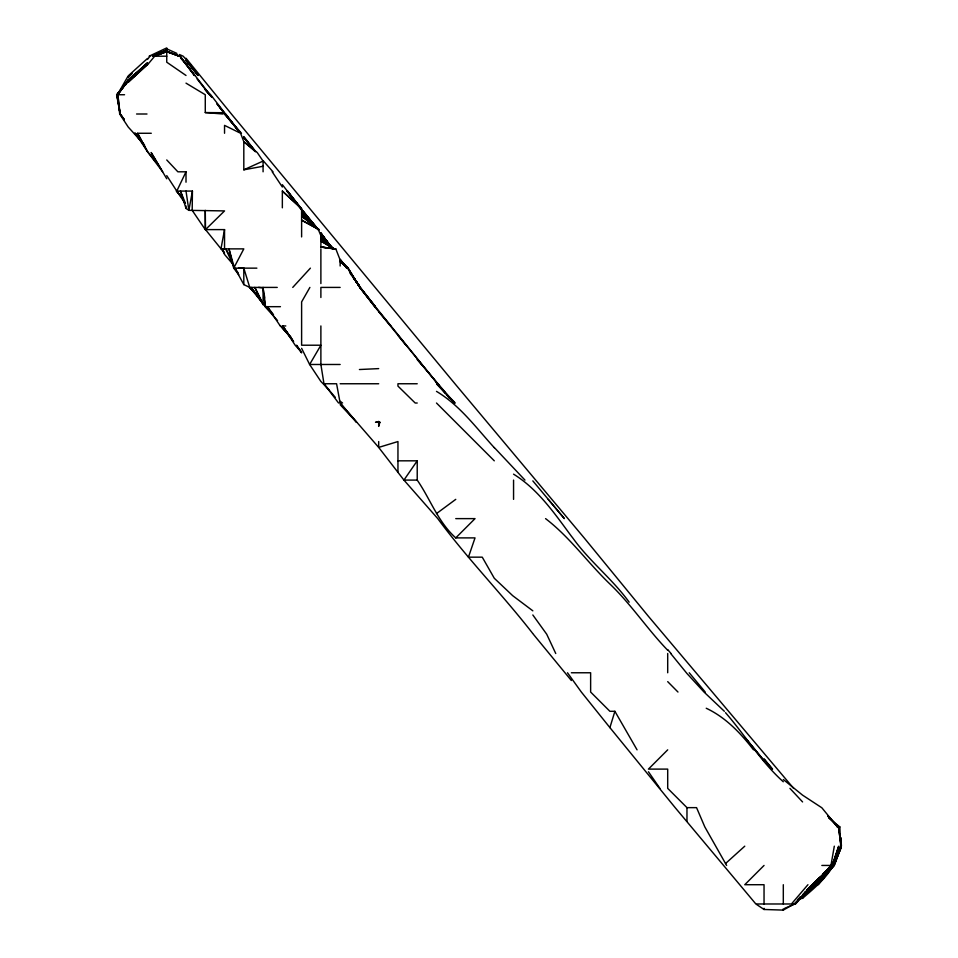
<?xml version="1.0" encoding="UTF-8"?>
<svg xmlns="http://www.w3.org/2000/svg" width="958" height="958" viewBox="0 0 958 958"><rect width="100%" height="100%" fill="white"/><g stroke="black" fill="none" stroke-linecap="round" stroke-linejoin="round"><path stroke-width="1.44" d="M166.74 175.637L176.799 191.073L192.426 191.073L192.187 210.341L205.275 229.609L224.543 229.609L224.543 248.876M827.712 870.571L832.598 865.445L814.683 884.713L830.945 865.445L834.31 846.177M192.426 191.073L188.87 210.341L224.543 210.916L205.503 229.609L224.543 253.175L222.196 248.876L224.543 254.445L233.548 264.983M224.543 229.609L220.963 248.876L243.811 248.876L233.716 268.144L238.77 274.695M379.907 422.286L378.685 426.358L378.685 421.52L375.536 422.286L379.907 422.286L378.685 421.52M838.094 851.686C834.49 871.864 817.21 885.587 802.576 898.317L799.607 898.568L802.576 898.317L802.576 897.107L799.822 897.502M821.844 876.558L794.038 903.981L783.309 910.1L764.041 909.477L755.862 903.981L675.162 807.642L609.899 727.613L614.892 711.303L609.899 711.303L590.631 692.035L590.631 672.767L571.363 672.767M830.945 865.445L821.844 876.283L832.382 865.445L838.717 846.177L832.119 865.445L809.51 887.671M823.748 874.63L821.844 876.666L833.28 865.445L837.436 853.063M806.672 890.377L833.28 865.445L839.304 848.932L833.113 865.445L806.66 890.473L833.376 865.445L840.058 847.555L832.227 865.445L823.916 873.337L832.119 865.445L833.652 861.314M841.112 847.986L833.532 865.445L841.112 846.896L834.334 865.445L817.006 884.713L833.915 865.445L833.28 865.445M834.083 865.445L841.112 846.968M834.717 858.56L836.31 854.44M840.046 847.555L833.113 865.445L821.844 876.175L833.113 865.445L840.178 847.555M841.112 846.525L832.322 865.445L822.886 874.067M185.169 203.467L176.799 191.073L186.008 171.805L177.877 171.805L166.74 159.95M309.889 287.412L301.614 301.914L301.614 345.215L320.882 345.215L309.626 364.483L320.882 381.464L328.726 389.415M117.343 94.734L128.204 75.886M125.33 85.19L128.204 80.424L130.264 78.712L116.637 94.734L120.169 114.002L124.181 119.606L120.277 114.002L116.96 94.734L128.204 80.328L147.472 62.785M397.953 460.822L417.221 460.822L403.941 480.09L437.782 518.625C467.288 558.73 502.315 594.319 532.828 633.597M144.622 145.149L128.204 127.019L119.69 114.002L117.87 94.734L128.204 79.969L147.472 63.048M130.264 78.76L116.96 94.734L120.097 114.002L117.87 94.734L119.439 92.471M121.822 89.07L128.204 80.017L147.472 63.503L140.191 70.449M117.87 94.734L128.204 80.328M821.844 880.318L830.49 868.882L818.312 884.713M147.472 59.444L149.999 56.199M147.472 64.833L154.705 56.199L166.74 51.54L154.645 56.199M807.941 884.713L791.44 903.981L756.916 903.981M821.844 879.743L833.915 865.445L806.66 890.425M824.503 872.75L802.576 895.586L814.456 884.713L802.576 895.538L816.659 880.39L794.948 903.981L784.602 908.388M828.514 869.84L821.844 877.54L827.7 869.84L815.785 884.713L802.576 895.958M310.404 268.144L292.753 287.412M816.659 880.402L795.559 903.981L792.805 903.981M809.522 887.862L817.689 879.468M820.862 876.534L804.672 892.676M821.844 876.714L824.778 873.636M808.54 888.832L812.516 884.713M128.204 77.323L132.204 73.467M819.82 877.516L806.648 890.605L819.832 877.552M797.427 899.837L800.517 896.724M417.221 460.822L417.221 480.09C430.441 499.262 437.986 521.966 455.757 537.893L475.024 518.625L455.757 518.625M667.702 749.839L648.434 769.106L667.702 769.106L667.702 788.374L686.97 807.642L696.562 807.642L704.813 826.91L726.631 865.445M764.041 865.445L744.773 884.713L764.041 884.713L764.041 903.981M813.342 883.659L817.593 879.468L814.348 882.617M824.838 872.319L831.843 865.445M823.88 873.468L832.083 865.445M813.342 883.683L819.713 877.528L813.294 883.683M140.119 70.449L147.472 63.408M140.119 70.641L147.472 63.875M147.472 64.162L128.204 82.244L147.472 64.689M128.683 75.466L147.472 58.462M725.505 863.553L744.773 846.177M146.394 65.144L132.384 77.119L147.472 63.156L132.336 77.095M805.678 891.862L807.75 890.066M802.576 896.293L816.216 884.713M132.731 77.382L134.994 75.466M436.489 513.584L455.757 499.358M149.125 56.199L166.74 47.9L166.74 62.198L186.008 75.466M166.74 49.684L152.705 56.199L166.74 51.636L179.374 56.199L166.74 51.588L179.182 56.199M154.394 56.199L158.106 54.474M160.573 53.337L166.74 50.463M152.382 56.199L166.74 50.091M255.403 151.639L243.811 141.664L243.811 169.806L263.079 161.076L257.235 152.538L243.811 141.664L240.59 133.27L224.543 125.378L224.543 133.27M166.74 49.984L152.777 56.199M154.214 56.199L166.74 51.265L180.104 56.199L211.73 97.069M799.822 897.622L802.576 897.107M243.811 169.806L263.079 166.273M359.418 369.525L378.685 368.614M154.705 56.199L166.74 56.199M179.9 56.199L194.606 75.466L180.104 56.199M116.637 94.734L124.54 94.734M136.575 114.002L146.993 114.002M155.543 161.603L147.472 151.592L137.581 133.27L151.28 133.27M340.15 265.989L340.15 259.989L335.803 248.876L320.882 247.032L320.882 235.68L318.355 229.609L319.074 229.609L301.614 220.16L318.894 229.609L301.614 213.73L318.523 229.609L301.614 213.011L318.307 229.609L302.405 210.341L318.032 229.609M256.876 268.144L233.716 268.144L228.974 248.876L234.063 266.767M277.233 287.412L249.487 287.412L255.762 293.687M340.15 287.412L320.882 287.412L320.882 297.495M280.443 306.68L265.079 306.68L277.545 320.595M301.614 352.879L296.477 345.215L301.614 352.376L295.16 345.215L282.61 325.948L293.579 341.599L282.347 325.948L285.795 325.948M340.15 364.483L309.626 364.483L301.614 348.329M320.882 325.948L320.882 364.483L323.972 383.751L336.581 383.751L340.15 403.019L378.685 447.41L403.941 480.09L417.221 480.09M340.15 383.751L378.685 383.751M417.221 383.751L397.953 383.751L397.953 386.098L415.197 403.019L417.221 403.019M455.757 537.893L475.024 537.893L468.438 557.161L482.257 557.161L494.292 578.261L512.71 595.696L532.828 610.833M837.22 826.91L839.843 826.91L840.681 846.177M840.405 846.177L841.208 846.177L841.112 838.849L841.364 846.177L841.112 837.867L841.208 846.177M821.844 865.445L832.382 865.445M186.008 83.142L205.275 94.734L205.275 112.565L224.543 112.733L224.543 114.002L239.751 132.144L225.741 114.002M238.47 268.144L243.811 268.18L249.739 287.412L243.811 284.598L234.902 268.144L238.147 272.91M205.275 112.565L223.07 114.002M258.588 287.412L263.079 287.963L265.342 306.68L263.079 287.412L263.079 304.584L266.312 306.68M335.803 248.876L320.882 247.032L333.851 248.876M166.74 48.87L176.859 53.385M179.386 54.51L183.182 56.199L186.008 59.372M706.238 708.249C725.709 717.41 740.582 733.074 753.515 749.839M334.019 248.876L320.882 240.997L333.971 248.876L320.882 239.416L333.707 248.876L320.882 237.344L333.025 248.876L320.882 233.668M513.56 474.162C538.013 489.191 554.586 513.488 571.363 536.169L572.728 537.893C589.374 561.244 612.39 578.967 629.166 602.163M185.457 203.347L180.487 191.073L186.008 208.425L188.87 210.341L186.008 191.073M436.489 391.379C459.948 405.402 476.162 427.855 494.292 447.685M340.15 401.258L342.593 403.019M828.586 817.904L839.843 826.91M783.309 779.513L802.576 795.152L821.844 807.774L837.52 826.91L827.724 816.048M436.489 382.481L437.578 383.751L359.825 287.412L348.101 268.144L340.15 261.69L348.101 268.144L359.825 287.412L374.686 306.68L439.411 386.014M545.569 518.625C570.022 537.342 587.769 562.741 609.899 583.997C631.178 604.33 647.309 629.119 667.702 650.266M282.347 207.814L282.347 191.073L301.614 208.676M282.347 191.073L301.614 208.832L287.328 191.073L301.614 210.053M724.368 711.303L704.01 692.035L686.97 673.51L670.684 653.5M348.113 268.144L340.15 259.774L343.623 264.528M436.489 403.019L494.292 460.822M667.702 681.641L677.977 692.035M253.894 291.591L249.798 287.412L263.079 303.626L251.236 287.412L263.079 303.985L254.84 287.412L263.079 304.584M455.266 403.019L436.489 383.751L454.439 403.019L417.221 359.454L421.664 364.483M524.948 480.09L494.292 447.542M783.309 781.776C760.676 761.562 745.3 735.301 725.505 712.668M827.712 815.665L838.454 826.91L841.112 845.974M291.22 337.994L280.371 325.948M789.931 788.374L802.576 801.93M340.15 404.671L356.544 422.286L340.15 403.019M291.22 337.551L282.347 327.708L291.711 338.653M330.474 246.493L320.882 233.381L332.582 248.876L320.882 235.68L333.025 248.876L320.882 234.051L331.456 247.739L320.882 232.986M263.079 160.609L272.994 171.805M224.543 114.002L241.488 133.27M176.26 191.073L181.134 196.641M301.614 236.925L301.614 210.341L318.307 229.609L302.393 210.341M405.976 345.215L397.953 335.336M571.363 680.527L533.319 634.232M323.624 383.751L335.288 397.354M141.94 141.904L134.575 133.27L141.94 142.191M667.702 649.584L671.031 653.5M793.631 788.374L648.434 616.341L584.152 537.893L455.757 384.721L231.405 114.002L186.008 58.246M705.22 692.035L689.221 672.767M301.614 210.341L314.044 225.082M772.567 769.106L764.041 758.964L772.268 769.106M378.685 311.589L390.78 325.948M548.204 499.358L564.382 518.625L532.828 480.892M441.303 388.289L445.075 392.816M446.967 395.091L449.805 398.492L447.051 395.091M144.035 144.79L135.449 133.27L147.472 151.627L162.668 171.805L151.148 152.538L166.74 178.763M180.882 58.27L186.008 64.449M243.811 137.497L255.379 151.46L243.811 137.281L248.134 142.73M176.799 191.073L181.409 196.641M609.899 727.613L581.338 692.035L567.483 672.767M437.734 383.751L439.602 386.014M441.458 388.289L445.195 392.816M205.275 89.489L209.562 94.734L197.108 78.975M227.633 117.403L239.644 132.144L225.262 114.002L239.464 132.144M282.347 184.666L301.614 209.347L287.568 191.073M348.389 269.354L360.22 287.412L375.392 306.68L359.418 286.382L351.095 274.204L360.256 287.412L354.185 279.053M217.035 104.051L224.543 113.355L217.227 104.051M286.813 191.073L298.836 205.946M186.93 60.522L190.63 65.12M142.107 142.191L134.934 133.27L143.892 144.79M250.721 145.999L255.044 151.448M243.811 136.563L255.558 151.4M273.497 314.619L267.294 306.68L280.251 325.948M282.347 325.948L287.628 332.749M211.73 97.093L205.275 89.765L210.676 94.734L224.543 112.733M219.969 107.715L224.543 113.619M340.976 260.648L346.772 268.144L340.15 259.283M186.008 64.437L194.378 75.466M323.972 383.751L338.569 403.019M320.882 233.381L332.582 248.876M349.826 272.862L351.574 275.221M320.882 233.081L331.528 247.751M359.418 286.298L360.22 287.412M532.828 614.964L546.719 634.232L555.748 653.5M120.169 114.002L124.181 119.594M320.882 233.261L329.468 245.272M648.434 771.753L659.894 788.374M272.216 171.805L282.347 187.026M348.389 269.39L359.418 286.777M614.892 711.303L637.058 749.839M231.381 259.151L225.801 248.876L234.459 268.144M137.581 133.27L147.472 151.592M264.324 295.16L264.815 298.034M838.454 826.91L841.112 846.177M205.503 229.609L205.275 210.341L205.275 229.609M783.309 884.713L783.309 903.981M783.309 908.795L783.309 910.1M764.041 908.316L764.041 909.477M686.97 807.642L686.97 821.317M667.702 653.5L667.702 672.767M513.56 480.09L513.56 499.358M397.953 472.102L397.953 441.554L378.685 447.41L378.685 441.554M320.882 248.876L320.882 283.58M263.079 161.076L263.079 171.805M243.811 268.144L243.811 284.598M186.008 171.805L186.008 182.212M186.008 205.946L186.008 208.425M805.462 891.886L802.576 895.023L805.474 891.886M831.64 865.445L827.724 869.337L831.64 865.445M136.97 73.455L132.647 77.442L136.97 73.538M318.894 229.609L301.614 216.137L318.87 229.609M755.263 749.839L744.773 737.432L764.041 760.628L755.263 749.839M346.928 268.144L340.15 259.774L346.928 268.144M197.983 75.466L186.008 60.546L197.983 75.466M374.949 306.68L359.825 287.412L374.949 306.68M359.418 285.831L353.262 277.581L359.418 285.831"/></g></svg>
